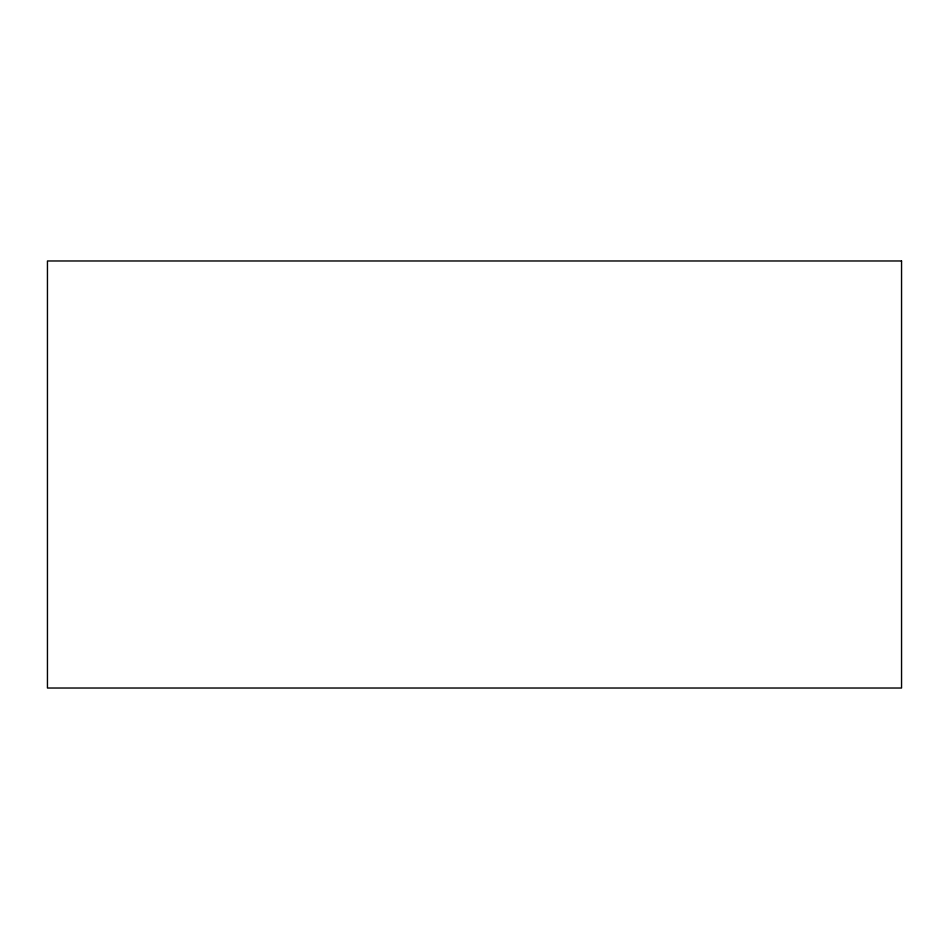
<?xml version="1.0" encoding="UTF-8"?>
<svg xmlns="http://www.w3.org/2000/svg" width="949" height="949" viewBox="0 0 949 949"><rect width="100%" height="100%" fill="white"/><g stroke="black" fill="none" stroke-linecap="round" stroke-linejoin="round"><path stroke-width="1.42" d="M901.55 260.975L47.45 260.975L47.45 688.025L901.55 688.025L901.55 260.975"/></g></svg>
